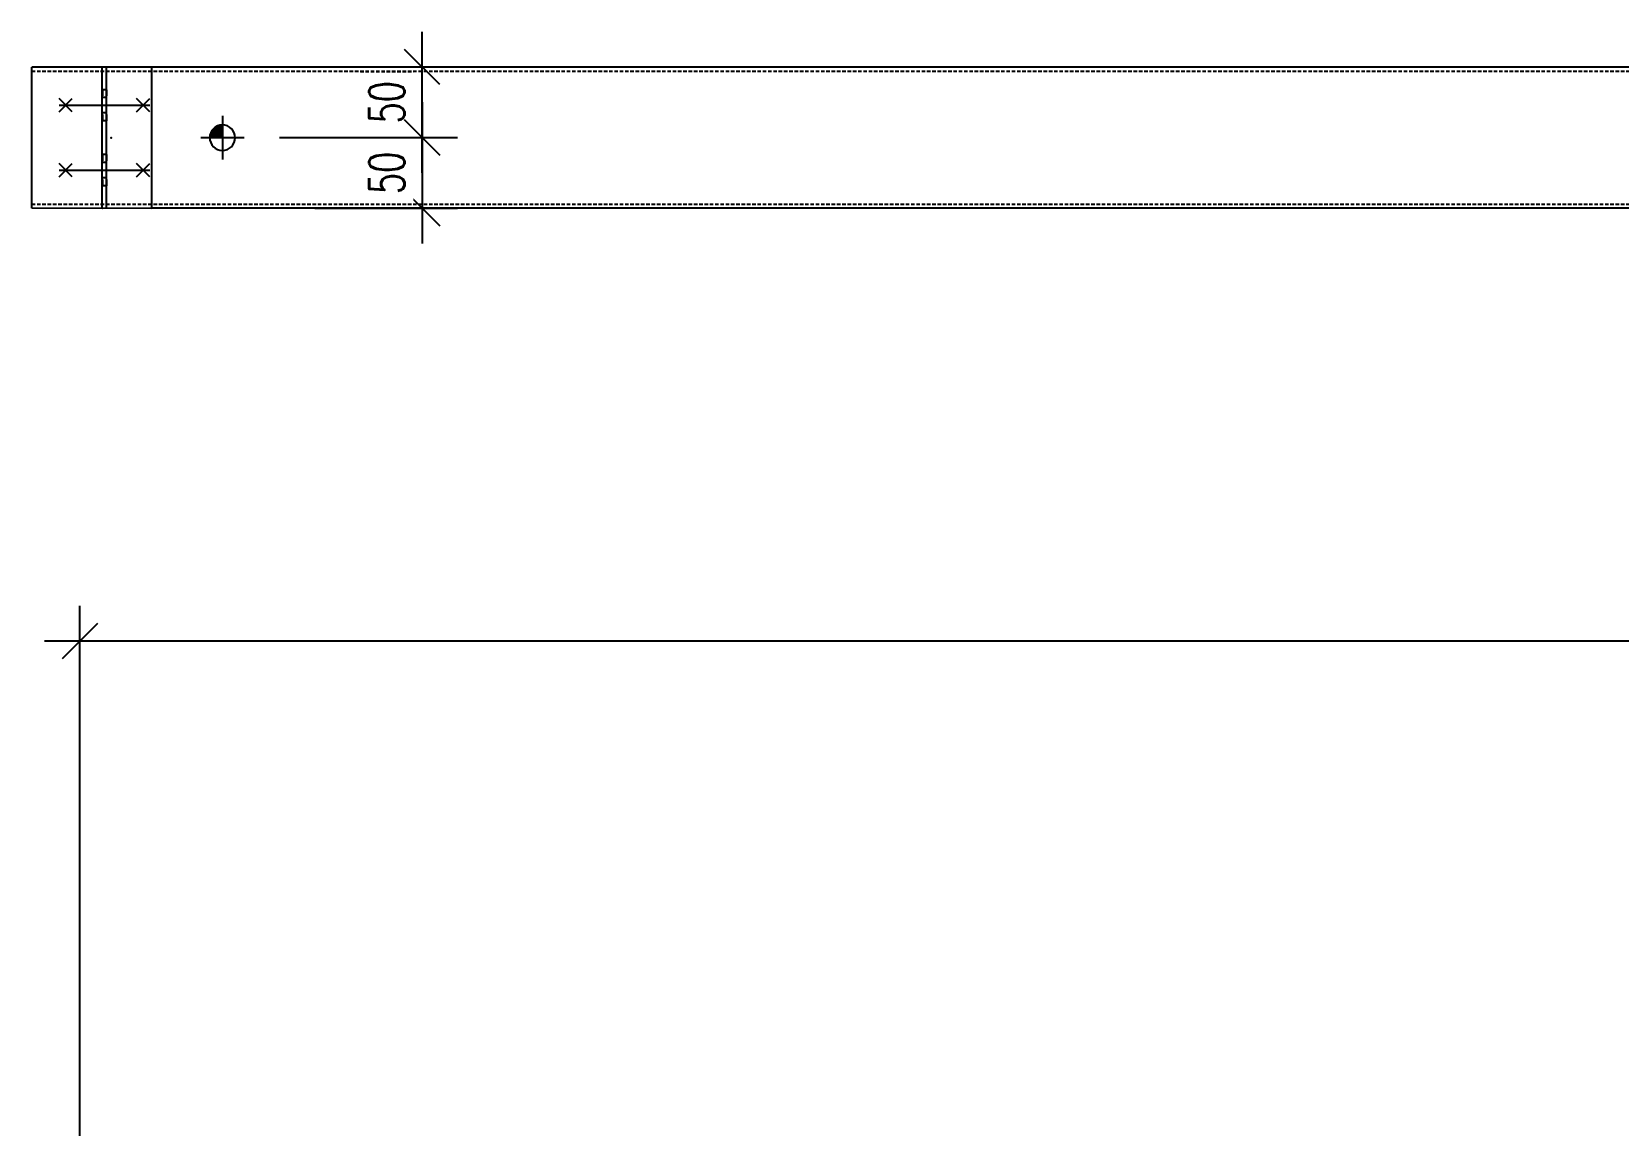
# Model space of a CAD drawing. Extents: x 8920 to 18626, y -10146 to 3021.
# Drawn here: x 9226 to 10349, y -2149 to -1375 of the extents above; entities that cross this region are included whole.
import ezdxf

# ---------------------------------------------------------------- set-up
doc = ezdxf.new("R2010")
doc.units = 0
doc.header["$LTSCALE"] = 10
doc.header["$MEASUREMENT"] = 0
doc.linetypes.add('HIDDEN', pattern=[0.375, 0.25, -0.125])
doc.layers.get('0').update_dxf_attribs({"linetype": 'CONTINUOUS'})
doc.layers.get('Defpoints').update_dxf_attribs({"linetype": 'CONTINUOUS'})
for name, color, linetype in [('FORIR', 4, 'CONTINUOUS'), ('G', 3, 'CONTINUOUS'), ('POS', 3, 'CONTINUOUS'), ('TR', 6, 'HIDDEN')]:
    doc.layers.add(name, color=color, linetype=linetype)
doc.styles.add('ROMANS', font='romans.shx', dxfattribs={"width": 0.7})
doc.dimstyles.new('1-12.5', dxfattribs={"dimscale": 12.5, "dimtxt": 2, "dimasz": 2, "dimexe": 2, "dimexo": 2, "dimgap": 1, "dimtad": 1, "dimdec": 0, "dimzin": 0, "dimdsep": 46, "dimtxsty": 'ROMANS', "dimblk": 'OBLIQUE', "dimcen": 0, "dimdle": 2, "dimclrd": 1, "dimclre": 1, "dimclrt": 4, "dimadec": 0, "dimazin": 0, "dimtfac": 1, "dimtdec": 0, "dimtofl": 0, "dimtmove": 0, "dimatfit": 3, "dimfxl": 1, "dimtfill": 1, "dimtolj": 1, "dimtzin": 0, "dimarcsym": 0})

# ---------------------------------------------------------------- blocks, each defined once
blk = doc.blocks.new('MS')
at = {"color": 6}
for p, q in [((-4.7, 22.8), (4.7, 32.1)), ((-4.7, 32.1), (4.7, 22.8)), ((-4.7, -22.8), (4.7, -32.1)), ((-4.7, -32.1), (4.7, -22.8))]:
    blk.add_line(p, q, dxfattribs=at)
at = {"color": 3}
blk.add_line((0, -32.1), (0, 32.1), dxfattribs=at)
at = {"flags": 1}
for tag, p, height in [('DIAM', (0, 0), 8.01), ('TOLE', (1.3, -9.7), 5.26), ('AVAN', (1.3, -18.2), 5.26), ('DIET', (1.3, -24.6), 5.26)]:
    blk.add_attdef(tag, p, '', height=height, dxfattribs=at)
blk = doc.blocks.new('M16')
for p, q in [((0, 15.4), (0, -15.4)), ((-15.4, 0), (15.4, 0))]:
    blk.add_line(p, q)
at = {"color": 4, "const_width": 9.01}
blk.add_lwpolyline([(4.5, 0, 0.414214), (0, 4.5)], format="xyb", dxfattribs=at)
at = {"color": 4}
blk.add_circle((0, 0), 9, dxfattribs=at)
at = {"flags": 1}
blk.add_attdef('TOLE', (16.7, -8.3), '', height=5.26, dxfattribs=at)
blk = doc.blocks.new('3D_INFOPOS')
blk.add_point((0, 0))
at = {"layer": 'FORIR', "flags": 1}
blk.add_attdef('POS_PEZ', (7.6, -4.3), '', height=5.26, dxfattribs=at)
blk = doc.blocks.new('_OBLIQUE')
at = {"color": 0, "linetype": 'ByBlock'}
blk.add_line((-0.5, -0.5), (0.5, 0.5), dxfattribs=at)
blk = doc.blocks.new('*D31')
at = {"color": 1, "lineweight": -2, "transparency": 16777216}
for p, q in [((9502.6, -1474.9), (9502.6, -1374.9)), ((9401.6, -1399.9), (9527.6, -1399.9)), ((9401.6, -1449.9), (9527.6, -1449.9))]:
    blk.add_line(p, q, dxfattribs=at)
at = {"layer": 'Defpoints', "color": 0, "transparency": 16777216}
for p in [(9376.6, -1399.9), (9502.6, -1399.9), (9376.6, -1449.9)]:
    blk.add_point(p, dxfattribs=at)
at = {"color": 1, "lineweight": -2, "transparency": 16777216, "xscale": 25, "yscale": 25, "zscale": 25}
for p, rotation in [((9502.6, -1399.9), 90), ((9502.6, -1449.9), 270)]:
    blk.add_blockref('_OBLIQUE', p, dxfattribs=dict(at, rotation=rotation))
at = {"color": 4, "transparency": 16777216, "insert": (9477.6, -1424.9), "char_height": 25, "attachment_point": 5, "rotation": 90, "style": 'ROMANS', "bg_fill": 3, "box_fill_scale": 1.25, "bg_fill_color": 256, "bg_fill_true_color": 13158600, "bg_fill_transparency": 0}
blk.add_mtext('\\A1;50', dxfattribs=at)
blk = doc.blocks.new('*D32')
at = {"color": 1, "lineweight": -2, "transparency": 16777216}
for p, q in [((9502.6, -1424.9), (9502.6, -1524.9)), ((9426.6, -1449.9), (9527.6, -1449.9)), ((9426.6, -1499.9), (9527.6, -1499.9))]:
    blk.add_line(p, q, dxfattribs=at)
at = {"layer": 'Defpoints', "color": 0, "transparency": 16777216}
for p in [(9401.6, -1449.9), (9401.6, -1499.9), (9502.6, -1499.9)]:
    blk.add_point(p, dxfattribs=at)
at = {"color": 1, "lineweight": -2, "transparency": 16777216, "xscale": 25, "yscale": 25, "zscale": 25}
for p, rotation in [((9502.6, -1449.9), 90), ((9502.6, -1499.9), 270)]:
    blk.add_blockref('_OBLIQUE', p, dxfattribs=dict(at, rotation=rotation))
at = {"color": 4, "transparency": 16777216, "insert": (9477.6, -1474.9), "char_height": 25, "attachment_point": 5, "rotation": 90, "style": 'ROMANS', "bg_fill": 3, "box_fill_scale": 1.25, "bg_fill_color": 256, "bg_fill_true_color": 13158600, "bg_fill_transparency": 0}
blk.add_mtext('\\A1;50', dxfattribs=at)
blk = doc.blocks.new('*D42')
at = {"color": 1, "lineweight": -2, "transparency": 16777216}
for p, q in [((9260.2, -2888.7), (9260.2, -1781.4)), ((15455.7, -2237.8), (15455.7, -1781.4)), ((15480.7, -1806.4), (9235.2, -1806.4))]:
    blk.add_line(p, q, dxfattribs=at)
at = {"layer": 'Defpoints', "color": 0, "transparency": 16777216}
for p in [(9260.2, -1806.4), (15455.7, -2262.8), (9260.2, -2913.7)]:
    blk.add_point(p, dxfattribs=at)
at = {"color": 1, "lineweight": -2, "transparency": 16777216, "xscale": 25, "yscale": 25, "zscale": 25, "rotation": 180}
blk.add_blockref('_OBLIQUE', (9260.2, -1806.4), dxfattribs=at)
at = {"color": 1, "lineweight": -2, "transparency": 16777216, "xscale": 25, "yscale": 25, "zscale": 25}
blk.add_blockref('_OBLIQUE', (15455.7, -1806.4), dxfattribs=at)
at = {"color": 4, "transparency": 16777216, "insert": (12358, -1781.4), "char_height": 25, "attachment_point": 5, "style": 'ROMANS', "bg_fill": 3, "box_fill_scale": 1.25, "bg_fill_color": 256, "bg_fill_true_color": 13158600, "bg_fill_transparency": 0}
blk.add_mtext('\\A1;6196', dxfattribs=at)
blk = doc.blocks.new('*D91')
at = {"color": 1, "lineweight": -2, "transparency": 16777216}
for p, q in [((15209.1, -2264.9), (15170.5, -1897.6)), ((9331.1, -2536.2), (15198, -1919.8)), ((9391.8, -2874.7), (9353.4, -2508.8))]:
    blk.add_line(p, q, dxfattribs=at)
at = {"layer": 'Defpoints', "color": 0, "transparency": 16777216}
for p in [(15173.1, -1922.4), (15211.7, -2289.7), (9394.5, -2899.5)]:
    blk.add_point(p, dxfattribs=at)
at = {"color": 1, "lineweight": -2, "transparency": 16777216, "xscale": 25, "yscale": 25, "zscale": 25}
for p, rotation in [((15173.1, -1922.4), 5.998079247891662), ((9356, -2533.6), 185.9980792478917)]:
    blk.add_blockref('_OBLIQUE', p, dxfattribs=dict(at, rotation=rotation))
at = {"color": 4, "transparency": 16777216, "insert": (12261.9, -2203.2), "char_height": 25, "attachment_point": 5, "rotation": 5.9981, "style": 'ROMANS', "bg_fill": 3, "box_fill_scale": 1.25, "bg_fill_color": 256, "bg_fill_true_color": 13158600, "bg_fill_transparency": 0}
blk.add_mtext('\\A1;5849', dxfattribs=at)
blk = doc.blocks.new('*D100')
at = {"layer": 'Defpoints', "color": 0, "transparency": 16777216}
for p in [(15301, -2182.7), (15302.4, -2196.2), (9260.2, -2913.7)]:
    blk.add_point(p, dxfattribs=at)
at = {"layer": 'POS', "color": 1, "lineweight": -2, "transparency": 16777216}
for p, q in [((15306.2, -2232.4), (15293.2, -2108.9)), ((15299.8, -2171.4), (15297.2, -2146.5)), ((15297.2, -2146.5), (15306.2, -2232.4))]:
    blk.add_line(p, q, dxfattribs=at)
at = {"layer": 'POS', "color": 4, "transparency": 16777216, "insert": (15271.6, -2142.2), "char_height": 25, "attachment_point": 5, "rotation": 95.9981, "style": 'ROMANS', "bg_fill": 3, "box_fill_scale": 1.25, "bg_fill_color": 256, "bg_fill_true_color": 13158600, "bg_fill_transparency": 0}
blk.add_mtext('\\A1;6084', dxfattribs=at)

msp = doc.modelspace()

# ---------------------------------------------------------------- linework, layer by layer
at = {"layer": 'G'}
for p, q in [((10784.61177, -1399.93996), (9226.13642, -1399.93996)), ((9226.13642, -1499.93996), (9226.13642, -1399.93996)), ((9276.08489, -1499.9538), (9276.08489, -1399.9538)), ((9279.13479, -1499.9538), (9279.08489, -1399.9538)), ((9311.13641, -1499.9538), (9311.13478, -1399.9538)), ((9279.09872, -1421.4538), (9279.09275, -1421.4538)), ((9279.09298, -1419.34904), (9279.09281, -1420.38081)), ((9279.09326, -1418.39817), (9279.09298, -1419.34904)), ((9279.09363, -1417.56472), (9279.09326, -1418.39817)), ((9279.09408, -1416.88072), (9279.09363, -1417.56472)), ((9279.09459, -1416.37247), (9279.09408, -1416.88072)), ((9279.09516, -1416.05948), (9279.09459, -1416.37247)), ((9279.09574, -1415.9538), (9279.09516, -1416.05948)), ((9279.09632, -1416.05948), (9279.09574, -1415.9538)), ((9279.09688, -1416.37247), (9279.09632, -1416.05948)), ((9279.09739, -1416.88072), (9279.09688, -1416.37247)), ((9279.09785, -1417.56472), (9279.09739, -1416.88072)), ((9279.09822, -1418.39817), (9279.09785, -1417.56472)), ((9279.09849, -1419.34904), (9279.09822, -1418.39817)), ((9279.09867, -1420.38081), (9279.09849, -1419.34904)), ((9279.12584, -1421.4538), (9279.11988, -1421.4538)), ((9279.1201, -1419.34904), (9279.11993, -1420.38081)), ((9279.12038, -1418.39817), (9279.1201, -1419.34904)), ((9279.12075, -1417.56472), (9279.12038, -1418.39817)), ((9279.1212, -1416.88072), (9279.12075, -1417.56472)), ((9279.12172, -1416.37247), (9279.1212, -1416.88072)), ((9279.12227, -1416.05948), (9279.12172, -1416.37247)), ((9279.12286, -1415.9538), (9279.12227, -1416.05948)), ((9279.12344, -1416.05948), (9279.12286, -1415.9538)), ((9279.124, -1416.37247), (9279.12344, -1416.05948)), ((9279.12452, -1416.88072), (9279.124, -1416.37247)), ((9279.12496, -1417.56472), (9279.12452, -1416.88072)), ((9279.12534, -1418.39817), (9279.12496, -1417.56472)), ((9279.12561, -1419.34904), (9279.12534, -1418.39817)), ((9279.12578, -1420.38081), (9279.12561, -1419.34904)), ((9279.09872, -1432.4538), (9279.09275, -1432.4538)), ((9279.09298, -1434.55856), (9279.09281, -1433.5268)), ((9279.09326, -1435.50944), (9279.09298, -1434.55856)), ((9279.09363, -1436.34289), (9279.09326, -1435.50944)), ((9279.09408, -1437.02689), (9279.09363, -1436.34289)), ((9279.09459, -1437.53514), (9279.09408, -1437.02689)), ((9279.09516, -1437.84812), (9279.09459, -1437.53514)), ((9279.09688, -1437.53514), (9279.09632, -1437.84812)), ((9279.09739, -1437.02689), (9279.09688, -1437.53514)), ((9279.09785, -1436.34289), (9279.09739, -1437.02689)), ((9279.09822, -1435.50944), (9279.09785, -1436.34289)), ((9279.09849, -1434.55856), (9279.09822, -1435.50944)), ((9279.09867, -1433.5268), (9279.09849, -1434.55856)), ((9279.12584, -1432.4538), (9279.11988, -1432.4538)), ((9279.1201, -1434.55856), (9279.11993, -1433.5268)), ((9279.12038, -1435.50944), (9279.1201, -1434.55856)), ((9279.12075, -1436.34289), (9279.12038, -1435.50944)), ((9279.1212, -1437.02689), (9279.12075, -1436.34289)), ((9279.12172, -1437.53514), (9279.1212, -1437.02689)), ((9279.12227, -1437.84812), (9279.12172, -1437.53514)), ((9279.124, -1437.53514), (9279.12344, -1437.84812)), ((9279.12452, -1437.02689), (9279.124, -1437.53514)), ((9279.12496, -1436.34289), (9279.12452, -1437.02689)), ((9279.12534, -1435.50944), (9279.12496, -1436.34289)), ((9279.12561, -1434.55856), (9279.12534, -1435.50944)), ((9279.12578, -1433.5268), (9279.12561, -1434.55856)), ((9279.09574, -1437.9538), (9279.09516, -1437.84812)), ((9279.09632, -1437.84812), (9279.09574, -1437.9538)), ((9279.12286, -1437.9538), (9279.12227, -1437.84812)), ((9279.12344, -1437.84812), (9279.12286, -1437.9538)), ((9279.09872, -1467.4538), (9279.09275, -1467.4538)), ((9279.09298, -1465.34904), (9279.09281, -1466.38081)), ((9279.09326, -1464.39817), (9279.09298, -1465.34904)), ((9279.09363, -1463.56472), (9279.09326, -1464.39817)), ((9279.09408, -1462.88072), (9279.09363, -1463.56472)), ((9279.09459, -1462.37247), (9279.09408, -1462.88072)), ((9279.09516, -1462.05948), (9279.09459, -1462.37247)), ((9279.09574, -1461.9538), (9279.09516, -1462.05948)), ((9279.09632, -1462.05948), (9279.09574, -1461.9538)), ((9279.09688, -1462.37247), (9279.09632, -1462.05948)), ((9279.09739, -1462.88072), (9279.09688, -1462.37247)), ((9279.09785, -1463.56472), (9279.09739, -1462.88072)), ((9279.09822, -1464.39817), (9279.09785, -1463.56472)), ((9279.09849, -1465.34904), (9279.09822, -1464.39817)), ((9279.09867, -1466.38081), (9279.09849, -1465.34904)), ((9279.12584, -1467.4538), (9279.11988, -1467.4538)), ((9279.1201, -1465.34904), (9279.11993, -1466.38081)), ((9279.12038, -1464.39817), (9279.1201, -1465.34904)), ((9279.12075, -1463.56472), (9279.12038, -1464.39817)), ((9279.1212, -1462.88072), (9279.12075, -1463.56472)), ((9279.12172, -1462.37247), (9279.1212, -1462.88072)), ((9279.12227, -1462.05948), (9279.12172, -1462.37247)), ((9279.12286, -1461.9538), (9279.12227, -1462.05948)), ((9279.12344, -1462.05948), (9279.12286, -1461.9538)), ((9279.124, -1462.37247), (9279.12344, -1462.05948)), ((9279.12452, -1462.88072), (9279.124, -1462.37247)), ((9279.12496, -1463.56472), (9279.12452, -1462.88072)), ((9279.12534, -1464.39817), (9279.12496, -1463.56472)), ((9279.12561, -1465.34904), (9279.12534, -1464.39817)), ((9279.12578, -1466.38081), (9279.12561, -1465.34904)), ((9279.09872, -1478.4538), (9279.09275, -1478.4538)), ((9279.09298, -1480.55856), (9279.09281, -1479.5268)), ((9279.09326, -1481.50944), (9279.09298, -1480.55856)), ((9279.09363, -1482.34289), (9279.09326, -1481.50944)), ((9279.09408, -1483.02689), (9279.09363, -1482.34289)), ((9279.09785, -1482.34289), (9279.09739, -1483.02689)), ((9279.09822, -1481.50944), (9279.09785, -1482.34289)), ((9279.09849, -1480.55856), (9279.09822, -1481.50944)), ((9279.09867, -1479.5268), (9279.09849, -1480.55856)), ((9279.12584, -1478.4538), (9279.11988, -1478.4538)), ((9279.1201, -1480.55856), (9279.11993, -1479.5268)), ((9279.12038, -1481.50944), (9279.1201, -1480.55856)), ((9279.12075, -1482.34289), (9279.12038, -1481.50944)), ((9279.1212, -1483.02689), (9279.12075, -1482.34289)), ((9279.12496, -1482.34289), (9279.12452, -1483.02689)), ((9279.12534, -1481.50944), (9279.12496, -1482.34289)), ((9279.12561, -1480.55856), (9279.12534, -1481.50944)), ((9279.12578, -1479.5268), (9279.12561, -1480.55856)), ((9279.09459, -1483.53514), (9279.09408, -1483.02689)), ((9279.09516, -1483.84812), (9279.09459, -1483.53514)), ((9279.09574, -1483.9538), (9279.09516, -1483.84812)), ((9279.09632, -1483.84812), (9279.09574, -1483.9538)), ((9279.09688, -1483.53514), (9279.09632, -1483.84812)), ((9279.09739, -1483.02689), (9279.09688, -1483.53514)), ((9279.12172, -1483.53514), (9279.1212, -1483.02689)), ((9279.12227, -1483.84812), (9279.12172, -1483.53514)), ((9279.12286, -1483.9538), (9279.12227, -1483.84812)), ((9279.12344, -1483.84812), (9279.12286, -1483.9538)), ((9279.124, -1483.53514), (9279.12344, -1483.84812)), ((9279.12452, -1483.02689), (9279.124, -1483.53514)), ((9311.13641, -1499.9538), (9226.13642, -1499.93996)), ((15455.74102, -1499.93996), (9311.13641, -1499.93996))]:
    msp.add_line(p, q, dxfattribs=at)
at = {"layer": 'TR'}
for p, q in [((9279.09275, -1421.4538), (9276.09276, -1421.4538)), ((9276.09298, -1419.34904), (9276.09281, -1420.38081)), ((9276.09326, -1418.39817), (9276.09298, -1419.34904)), ((9276.09363, -1417.56472), (9276.09326, -1418.39817)), ((9276.09408, -1416.88072), (9276.09363, -1417.56472)), ((9276.0946, -1416.37247), (9276.09408, -1416.88072)), ((9276.09516, -1416.05948), (9276.0946, -1416.37247)), ((9276.09574, -1415.9538), (9276.09516, -1416.05948)), ((9279.12286, -1415.9538), (9276.09574, -1415.9538)), ((9276.09632, -1416.05948), (9276.09574, -1415.9538)), ((9276.09688, -1416.37247), (9276.09632, -1416.05948)), ((9276.0974, -1416.88072), (9276.09688, -1416.37247)), ((9276.09785, -1417.56472), (9276.0974, -1416.88072)), ((9276.09822, -1418.39817), (9276.09785, -1417.56472)), ((9276.0985, -1419.34904), (9276.09822, -1418.39817)), ((9276.09866, -1420.38081), (9276.0985, -1419.34904)), ((9276.1201, -1419.34904), (9276.11993, -1420.38081)), ((9276.12038, -1418.39817), (9276.1201, -1419.34904)), ((9276.12075, -1417.56472), (9276.12038, -1418.39817)), ((9276.1212, -1416.88072), (9276.12075, -1417.56472)), ((9276.12172, -1416.37247), (9276.1212, -1416.88072)), ((9276.12227, -1416.05948), (9276.12172, -1416.37247)), ((9276.12286, -1415.9538), (9276.12227, -1416.05948)), ((9276.12344, -1416.05948), (9276.12286, -1415.9538)), ((9276.124, -1416.37247), (9276.12344, -1416.05948)), ((9276.12451, -1416.88072), (9276.124, -1416.37247)), ((9276.12497, -1417.56472), (9276.12451, -1416.88072)), ((9276.12534, -1418.39817), (9276.12497, -1417.56472)), ((9276.12561, -1419.34904), (9276.12534, -1418.39817)), ((9276.12578, -1420.38081), (9276.12561, -1419.34904)), ((9279.11988, -1421.4538), (9279.09872, -1421.4538)), ((9279.09275, -1432.4538), (9276.09276, -1432.4538)), ((9276.09298, -1434.55856), (9276.09281, -1433.5268)), ((9276.09326, -1435.50944), (9276.09298, -1434.55856)), ((9276.09363, -1436.34289), (9276.09326, -1435.50944)), ((9276.09408, -1437.02689), (9276.09363, -1436.34289)), ((9276.0946, -1437.53514), (9276.09408, -1437.02689)), ((9276.09516, -1437.84812), (9276.0946, -1437.53514)), ((9276.09688, -1437.53514), (9276.09632, -1437.84812)), ((9276.0974, -1437.02689), (9276.09688, -1437.53514)), ((9276.09785, -1436.34289), (9276.0974, -1437.02689)), ((9276.09822, -1435.50944), (9276.09785, -1436.34289)), ((9276.0985, -1434.55856), (9276.09822, -1435.50944)), ((9276.09866, -1433.5268), (9276.0985, -1434.55856)), ((9276.1201, -1434.55856), (9276.11993, -1433.5268)), ((9276.12038, -1435.50944), (9276.1201, -1434.55856)), ((9276.12075, -1436.34289), (9276.12038, -1435.50944)), ((9276.1212, -1437.02689), (9276.12075, -1436.34289)), ((9276.12172, -1437.53514), (9276.1212, -1437.02689)), ((9276.12227, -1437.84812), (9276.12172, -1437.53514)), ((9276.124, -1437.53514), (9276.12344, -1437.84812)), ((9276.12451, -1437.02689), (9276.124, -1437.53514)), ((9276.12497, -1436.34289), (9276.12451, -1437.02689)), ((9276.12534, -1435.50944), (9276.12497, -1436.34289)), ((9276.12561, -1434.55856), (9276.12534, -1435.50944)), ((9276.12578, -1433.5268), (9276.12561, -1434.55856)), ((9279.11988, -1432.4538), (9279.09872, -1432.4538)), ((9276.09574, -1437.9538), (9276.09516, -1437.84812)), ((9276.09632, -1437.84812), (9276.09574, -1437.9538)), ((9279.12286, -1437.9538), (9276.09574, -1437.9538)), ((9276.12286, -1437.9538), (9276.12227, -1437.84812)), ((9276.12344, -1437.84812), (9276.12286, -1437.9538)), ((9279.09275, -1467.4538), (9276.09276, -1467.4538)), ((9276.09298, -1465.34904), (9276.09281, -1466.38081)), ((9276.09326, -1464.39817), (9276.09298, -1465.34904)), ((9276.09363, -1463.56472), (9276.09326, -1464.39817)), ((9276.09408, -1462.88072), (9276.09363, -1463.56472)), ((9276.0946, -1462.37247), (9276.09408, -1462.88072)), ((9276.09516, -1462.05948), (9276.0946, -1462.37247)), ((9276.09574, -1461.9538), (9276.09516, -1462.05948)), ((9276.09632, -1462.05948), (9276.09574, -1461.9538)), ((9279.12286, -1461.9538), (9276.09574, -1461.9538)), ((9276.09688, -1462.37247), (9276.09632, -1462.05948)), ((9276.0974, -1462.88072), (9276.09688, -1462.37247)), ((9276.09785, -1463.56472), (9276.0974, -1462.88072)), ((9276.09822, -1464.39817), (9276.09785, -1463.56472)), ((9276.0985, -1465.34904), (9276.09822, -1464.39817)), ((9276.09866, -1466.38081), (9276.0985, -1465.34904)), ((9276.1201, -1465.34904), (9276.11993, -1466.38081)), ((9276.12038, -1464.39817), (9276.1201, -1465.34904)), ((9276.12075, -1463.56472), (9276.12038, -1464.39817)), ((9276.1212, -1462.88072), (9276.12075, -1463.56472)), ((9276.12172, -1462.37247), (9276.1212, -1462.88072)), ((9276.12227, -1462.05948), (9276.12172, -1462.37247)), ((9276.12286, -1461.9538), (9276.12227, -1462.05948)), ((9276.12344, -1462.05948), (9276.12286, -1461.9538)), ((9276.124, -1462.37247), (9276.12344, -1462.05948)), ((9276.12451, -1462.88072), (9276.124, -1462.37247)), ((9276.12497, -1463.56472), (9276.12451, -1462.88072)), ((9276.12534, -1464.39817), (9276.12497, -1463.56472)), ((9276.12561, -1465.34904), (9276.12534, -1464.39817)), ((9276.12578, -1466.38081), (9276.12561, -1465.34904)), ((9279.11988, -1467.4538), (9279.09872, -1467.4538)), ((9279.09275, -1478.4538), (9276.09276, -1478.4538)), ((9276.09298, -1480.55856), (9276.09281, -1479.5268)), ((9276.09326, -1481.50944), (9276.09298, -1480.55856)), ((9276.09363, -1482.34289), (9276.09326, -1481.50944)), ((9276.09408, -1483.02689), (9276.09363, -1482.34289)), ((9276.09785, -1482.34289), (9276.0974, -1483.02689)), ((9276.09822, -1481.50944), (9276.09785, -1482.34289)), ((9276.0985, -1480.55856), (9276.09822, -1481.50944)), ((9276.09866, -1479.5268), (9276.0985, -1480.55856)), ((9276.1201, -1480.55856), (9276.11993, -1479.5268)), ((9276.12038, -1481.50944), (9276.1201, -1480.55856)), ((9276.12075, -1482.34289), (9276.12038, -1481.50944)), ((9276.1212, -1483.02689), (9276.12075, -1482.34289)), ((9276.12497, -1482.34289), (9276.12451, -1483.02689)), ((9276.12534, -1481.50944), (9276.12497, -1482.34289)), ((9276.12561, -1480.55856), (9276.12534, -1481.50944)), ((9276.12578, -1479.5268), (9276.12561, -1480.55856)), ((9279.11988, -1478.4538), (9279.09872, -1478.4538)), ((9276.0946, -1483.53514), (9276.09408, -1483.02689)), ((9276.09516, -1483.84812), (9276.0946, -1483.53514)), ((9276.09574, -1483.9538), (9276.09516, -1483.84812)), ((9276.09632, -1483.84812), (9276.09574, -1483.9538)), ((9279.12286, -1483.9538), (9276.09574, -1483.9538)), ((9276.09688, -1483.53514), (9276.09632, -1483.84812)), ((9276.0974, -1483.02689), (9276.09688, -1483.53514)), ((9276.12172, -1483.53514), (9276.1212, -1483.02689)), ((9276.12227, -1483.84812), (9276.12172, -1483.53514)), ((9276.12286, -1483.9538), (9276.12227, -1483.84812)), ((9276.12344, -1483.84812), (9276.12286, -1483.9538)), ((9276.124, -1483.53514), (9276.12344, -1483.84812)), ((9276.12451, -1483.02689), (9276.124, -1483.53514)), ((9276.13641, -1499.9538), (9276.08489, -1499.9538)), ((9311.13641, -1499.9538), (9311.13641, -1499.93996))]:
    msp.add_line(p, q, dxfattribs=at)

# ---------------------------------------------------------------- block references
at = {"xscale": -1}
for name, p, rotation in [('MS', (9277.59574, -1426.9538), 270), ('3D_INFOPOS', (9282.34779, -1449.95377), 302.7042204869177), ('MS', (9277.59574, -1472.9538), 270)]:
    msp.add_blockref(name, p, dxfattribs=dict(at, rotation=rotation))
msp.add_blockref('M16', (9361.13642, -1449.93996), dxfattribs=at)

# ---------------------------------------------------------------- dimensions: what is measured, and where the dimension line sits
dim = msp.add_linear_dim(base=(9260.20582, -1806.40152), p1=(15455.706, -2262.77362), p2=(9260.20582, -2913.73523), dimstyle='1-12.5')
dim.commit()
dim.dimension.update_dxf_attribs({"geometry": '*D42', "text_midpoint": (12357.95591, -1781.40152)})

# ---------------------------------------------------------------- next in the draw order: dimensions: what is measured, and where the dimension line sits
dim = msp.add_linear_dim(base=(9502.60978, -1399.93996), p1=(9376.56499, -1449.93996), p2=(9376.56499, -1399.93996), angle=90, dimstyle='1-12.5')
dim.commit()
dim.dimension.update_dxf_attribs({"geometry": '*D31', "text_midpoint": (9502.60978, -1424.93996), "dimtype": 160})
dim = msp.add_linear_dim(base=(15173.08918, -1922.42278), p1=(9394.45589, -2899.52502), p2=(15211.68388, -2289.74522), angle=185.99807925, dimstyle='1-12.5', override={"dimtmove": 1})
dim.commit()
dim.dimension.update_dxf_attribs({"geometry": '*D91', "text_midpoint": (12261.93755, -2203.16086)})

# ---------------------------------------------------------------- next in the draw order: linework, layer by layer
at = {"layer": 'TR'}
msp.add_line((9226.13642, -1402.93996), (15455.52769, -1402.93996), dxfattribs=at)

# ---------------------------------------------------------------- next in the draw order: dimensions: what is measured, and where the dimension line sits
dim = msp.add_linear_dim(base=(9502.60978, -1499.93996), p1=(9401.56499, -1449.93996), p2=(9401.56499, -1499.93996), angle=90, dimstyle='1-12.5')
dim.commit()
dim.dimension.update_dxf_attribs({"geometry": '*D32', "text_midpoint": (9502.60978, -1474.93996), "dimtype": 160})
at = {"layer": 'POS'}
dim = msp.add_ordinate_dim(feature_location=(15302.39585, -2196.2183), offset=(-1.43213, 13.55947), dtype=1, origin=(9260.20598, -2913.73675), dimstyle='1-12.5', dxfattribs=at)
dim.commit()
dim.dimension.update_dxf_attribs({"geometry": '*D100', "text_midpoint": (15271.57246, -2142.17511)})

# ---------------------------------------------------------------- next in the draw order: linework, layer by layer
at = {"layer": 'TR'}
msp.add_line((9226.13642, -1496.93996), (15455.52769, -1496.93996), dxfattribs=at)

doc.saveas('drawing.dxf')
